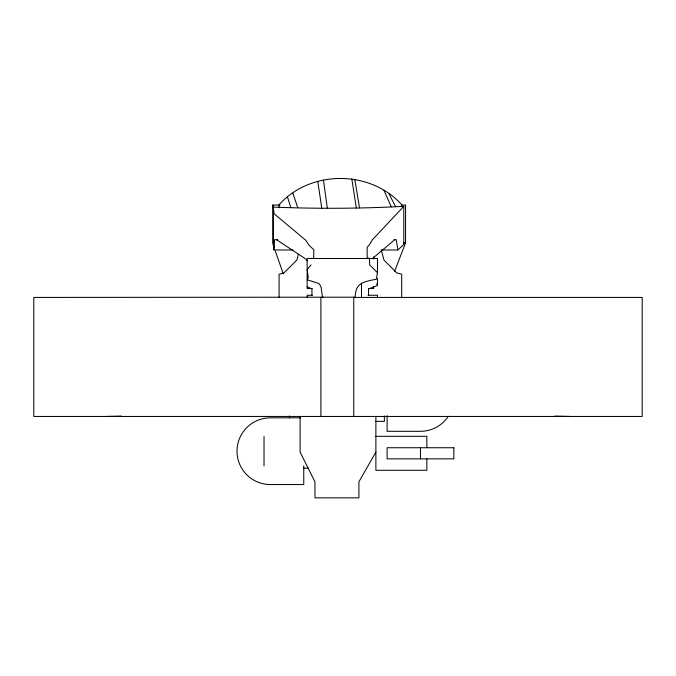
<?xml version="1.0" encoding="UTF-8"?>
<svg xmlns="http://www.w3.org/2000/svg" width="676" height="676" viewBox="0 0 676 676"><rect width="100%" height="100%" fill="white"/><g stroke="black" fill="none" stroke-linecap="round" stroke-linejoin="round"><path stroke-width="1.01" d="M292.843 249.976L273.924 249.976L274.617 239.684L277.76 239.684M307.183 258.485L377.47 258.485L377.47 272.673L376.574 277.574L377.47 278.901L377.47 285.458L368.547 288.889L368.547 295.26M298.412 254.201L296.84 260.066L283.962 272.935L279.087 274.245L279.087 297.432M401.4 205.022L405.558 205.022L405.558 242.912L394.598 271.245M375.89 452.109L358.914 481.794L358.914 497.849L314.965 497.849L314.965 481.794L300.11 452.109L300.11 416.408M311.078 264.857L307.183 269.454L308.222 277.574L307.183 279.771L318.928 283.523L319.714 284.402L321.193 287.646L322.452 297.195L355.213 297.195C355.365 281.799 364.668 281.892 377.47 278.901M313.647 258.485L313.858 249.841L308.873 245.042L305.89 240.386L274.076 213.717L273.332 207.093C316.824 208.859 360.325 208.656 403.792 206.349L403.792 244.509L397.936 249.976L381.12 249.976M401.696 206.738L401.696 204.744C370.431 169.718 310.343 169.727 279.087 204.752L279.087 207.735M403.792 206.349L372.417 239.76L369.273 245.042L367.161 247.23L367.161 257.269L368.809 258.485M372.417 258.578L394.75 239.684M570.012 416.45L554.717 416.078M121.283 416.078L105.988 416.45M274.219 247.441L272.859 242.912L272.859 205.022L279.991 205.022M394.116 239.684L396.212 239.684L397.936 249.976M403.454 242.912L405.558 242.912M312.253 288.525L307.141 288.525L307.141 258.967M368.53 288.525L373.642 288.525L373.642 286.421M312.43 295.26L307.183 295.26L307.183 297.432M368.031 295.26L377.47 295.26L377.47 297.432M353.759 297.432L642.2 297.432L642.2 416.45L33.8 416.45L33.8 297.432L323.331 297.195M300.626 417.819L270.392 417.819A33.369 33.369 0 0 0 237.014 451.188A33.369 33.369 0 0 0 270.392 484.557L303.761 484.557L303.761 465.781M375.569 421.385L384.382 421.385L384.382 415.951M375.89 436.316L426.843 436.316L426.843 447.639M303.532 468.164L308.729 468.164M307.183 286.709L311.94 288.889L311.94 295.26M276.492 239.684L305.89 259.069L307.225 260.699M377.47 272.673L369.569 264.857L369.569 258.485M389.08 193.953L395.553 206.636M376.676 283.759L377.47 285.458M383.968 190.345L391.277 206.78M275.318 251.066L283.269 273.814M292.852 193.142L297.753 207.693M287.452 196.944L290.781 207.524M272.859 205.022L273.434 207.025M381.323 250.297L383.943 260.066L396.812 272.935L401.696 274.245L401.696 297.432M354.807 179.554L359.531 207.862M351.807 178.929L356.345 207.997M317.762 181.261L321.801 208.377M323.458 180.078L327.336 208.377M273.924 249.976L273.332 245.295L273.332 207.093M426.843 458.962L426.843 470.285L375.89 470.285L375.89 416.408M420.472 447.74L420.472 458.86M387.103 415.664L387.103 431.305L420.472 431.305A33.369 33.369 0 0 0 448.357 416.264M373.642 256.863L373.642 258.967M361.499 283.176L361.499 297.432M353.759 297.195L353.759 416.45M320.897 297.432L320.897 416.45M289.497 415.951L289.497 417.819M264.02 436.476L264.02 465.891M453.841 447.74L387.103 447.74L387.103 458.86L453.841 458.86L453.841 447.74"/></g></svg>
